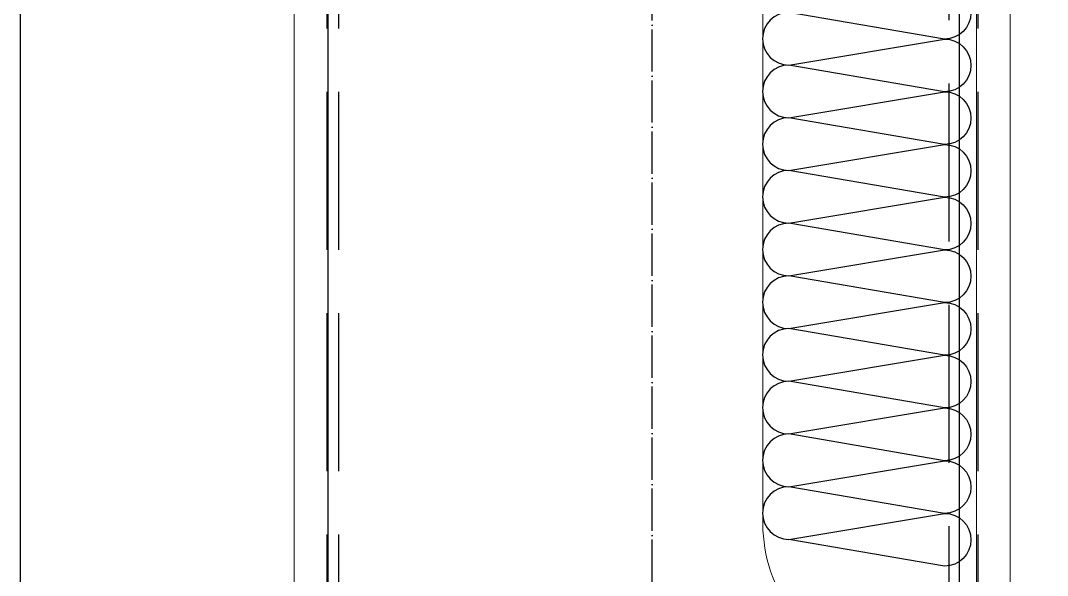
# Model space of a CAD drawing. Extents: x -1899985 to 1774885, y 556286 to 2175695.
# Drawn here: x -1703410.4 to -1702922.7, y 570446.1 to 570709.3 of the extents above; entities that cross this region are included whole.
import ezdxf

# ---------------------------------------------------------------- set-up
doc = ezdxf.new("R2010")
doc.units = 0
doc.header["$LTSCALE"] = 10
doc.header["$MEASUREMENT"] = 0
doc.linetypes.add('20剖面图$0$DOTE', pattern=[2.4200000000000004, 2, -0.2, 0.02, -0.2])
doc.linetypes.add('20剖面图$0$ZN-DASH', pattern=[0.35, 0.25, -0.1])
for name, color, linetype in [('20剖面图$0$!ZN5-钢材投影-40', 40, 'Continuous'), ('20剖面图$0$!ZN6-虚线-8', 8, '20剖面图$0$ZN-DASH'), ('20剖面图$0$A-AXIS-DOTE', 14, '20剖面图$0$DOTE'), ('20剖面图$0$A-LIN-V', 9, 'Continuous'), ('20剖面图$0$COLUMN', 9, 'Continuous'), ('20剖面图$0$Fill', 8, 'Continuous'), ('A-LIN-V', 9, 'Continuous')]:
    doc.layers.add(name, color=color, linetype=linetype)
doc.layers.add('20剖面图$0$0_INSULATION', color=252, linetype='Continuous', lineweight=9, transparency=0.2)
doc.layers.add('20剖面图$0$彩钢板', color=6, linetype='Continuous', lineweight=15)

# ---------------------------------------------------------------- blocks, each defined once
blk = doc.blocks.new('20剖面图$0$G$C845E5159')
at = {"layer": '20剖面图$0$COLUMN'}
for points in [[(300.0000000009313, 699.9999999990687), (300.0000000006985, -11000.00000000093), (-299.9999999993015, -11000.00000000093), (-299.9999999995343, 699.9999999990687), (300.0000000009313, 699.9999999990687)], [(16800.0000000007, 699.9999999991851), (16800.0000000007, -11000.00000000093), (16200.0000000007, -11000.00000000093), (16200.0000000007, 699.9999999991851), (16800.0000000007, 699.9999999991851)]]:
    blk.add_lwpolyline(points, dxfattribs=at)
blk = doc.blocks.new('20剖面图$0$2342432')
at = {"layer": '20剖面图$0$0_INSULATION'}
blk.add_line((-1752557.82251229, 570473.2973347078), (-1752557.82251229, 570885.4520361924), dxfattribs=at)
blk.add_arc((-1752485.854372671, 570470.8402284525), 72.0100721528292, 178.0445908920007, 249.7124887153767, dxfattribs=at)
at = {"layer": '20剖面图$0$Fill'}
blk.add_lwpolyline([(-1752471.513043955, 570725.4888527013, -1), (-1752471.513043955, 570700.4888527013), (-1752545.492588243, 570713.1589286533, 1), (-1752545.492588243, 570688.1589286533), (-1752471.513043955, 570700.4888527013, -1), (-1752471.513043955, 570675.4888527013), (-1752545.492588243, 570688.1589286533, 1), (-1752545.492588243, 570663.1589286533), (-1752471.513043955, 570675.4888527013, -1), (-1752471.513043955, 570650.4888527013), (-1752545.492588243, 570663.1589286533, 1), (-1752545.492588243, 570638.1589286533), (-1752471.513043955, 570650.4888527013, -1), (-1752471.513043955, 570625.4888527013), (-1752545.492588243, 570638.1589286533, 1), (-1752545.492588243, 570613.1589286533), (-1752471.513043955, 570625.4888527013, -1), (-1752471.513043955, 570600.4888527013), (-1752545.492588243, 570613.1589286533, 1), (-1752545.492588243, 570588.1589286533), (-1752471.513043955, 570600.4888527013, -1), (-1752471.513043955, 570575.4888527013), (-1752545.492588243, 570588.1589286533, 1), (-1752545.492588243, 570563.1589286533), (-1752471.513043955, 570575.4888527013, -1), (-1752471.513043955, 570550.4888527013), (-1752545.492588243, 570563.1589286533, 1), (-1752545.492588243, 570538.1589286533), (-1752471.513043955, 570550.4888527013, -1), (-1752471.513043955, 570525.4888527013), (-1752545.492588243, 570538.1589286533, 1), (-1752545.492588243, 570513.1589286533), (-1752471.513043955, 570525.4888527013, -1), (-1752471.513043955, 570500.4888527013), (-1752545.492588243, 570513.1589286533, 1), (-1752545.492588243, 570488.1589286533), (-1752471.513043955, 570500.4888527013, -1), (-1752471.513043955, 570475.4888527013), (-1752545.492588243, 570488.1589286533, 1), (-1752545.492588243, 570463.1589286533), (-1752471.513043955, 570475.4888527013, -1), (-1752471.513043955, 570450.4888527013), (-1752545.492588243, 570463.1589286533)], format="xyb", dxfattribs=at)
blk = doc.blocks.new('20剖面图$0$53456465')
at = {"layer": '20剖面图$0$!ZN5-钢材投影-40'}
for p, q in [((-1752714.399681794, 571104.6699724447), (-1752714.399681794, 570508.6699724447)), ((-1752414.399681794, 570508.6699724447), (-1752414.399681794, 571104.6699724447))]:
    blk.add_line(p, q, dxfattribs=at)
at = {"layer": '20剖面图$0$!ZN6-虚线-8', "ltscale": 30}
for p, q in [((-1752714.999681794, 571104.6699724447), (-1752714.999681794, 570476.6699724447)), ((-1752709.399681794, 571104.6699724447), (-1752709.399681794, 570508.6699724447)), ((-1752419.399681794, 570508.6699724447), (-1752419.399681794, 571104.6699724447)), ((-1752405.799681794, 571104.6699724447), (-1752405.799681794, 570477.5883879956))]:
    blk.add_line(p, q, dxfattribs=at)
at = {"layer": '20剖面图$0$彩钢板'}
for p, q in [((-1752730.399681794, 571104.6699724447), (-1752730.399681794, 570476.6699724447)), ((-1752714.399681794, 571104.6699724447), (-1752714.399681794, 570476.6699724447)), ((-1752406.399681794, 571104.6699724447), (-1752406.399681794, 570477.5883879956)), ((-1752390.399681794, 571104.6699724447), (-1752390.399681794, 570477.5883879956))]:
    blk.add_line(p, q, dxfattribs=at)
at = {"layer": '20剖面图$0$A-LIN-V'}
blk.add_blockref('20剖面图$0$2342432', (49.99999962258153, 219.2179362522438), dxfattribs=at)
blk = doc.blocks.new('20剖面图')
at = {"layer": '20剖面图$0$A-AXIS-DOTE'}
blk.add_line((-1703110.399681416, 562650.6334108412), (-1703110.399681416, 586495.7798974607), dxfattribs=at)
at = {"layer": '20剖面图$0$A-LIN-V'}
for p in [(-1719610.399681417, 579257.4520265255), (-1703110.399681417, 579257.4520265255)]:
    blk.add_blockref('20剖面图$0$G$C845E5159', p, dxfattribs=at)
blk.add_blockref('20剖面图$0$53456465', (49450.00000037742, -219.2179362522438), dxfattribs=at)

msp = doc.modelspace()

# ---------------------------------------------------------------- block references
at = {"layer": 'A-LIN-V'}
msp.add_blockref('20剖面图', (0, 0), dxfattribs=at)

doc.saveas('drawing.dxf')
